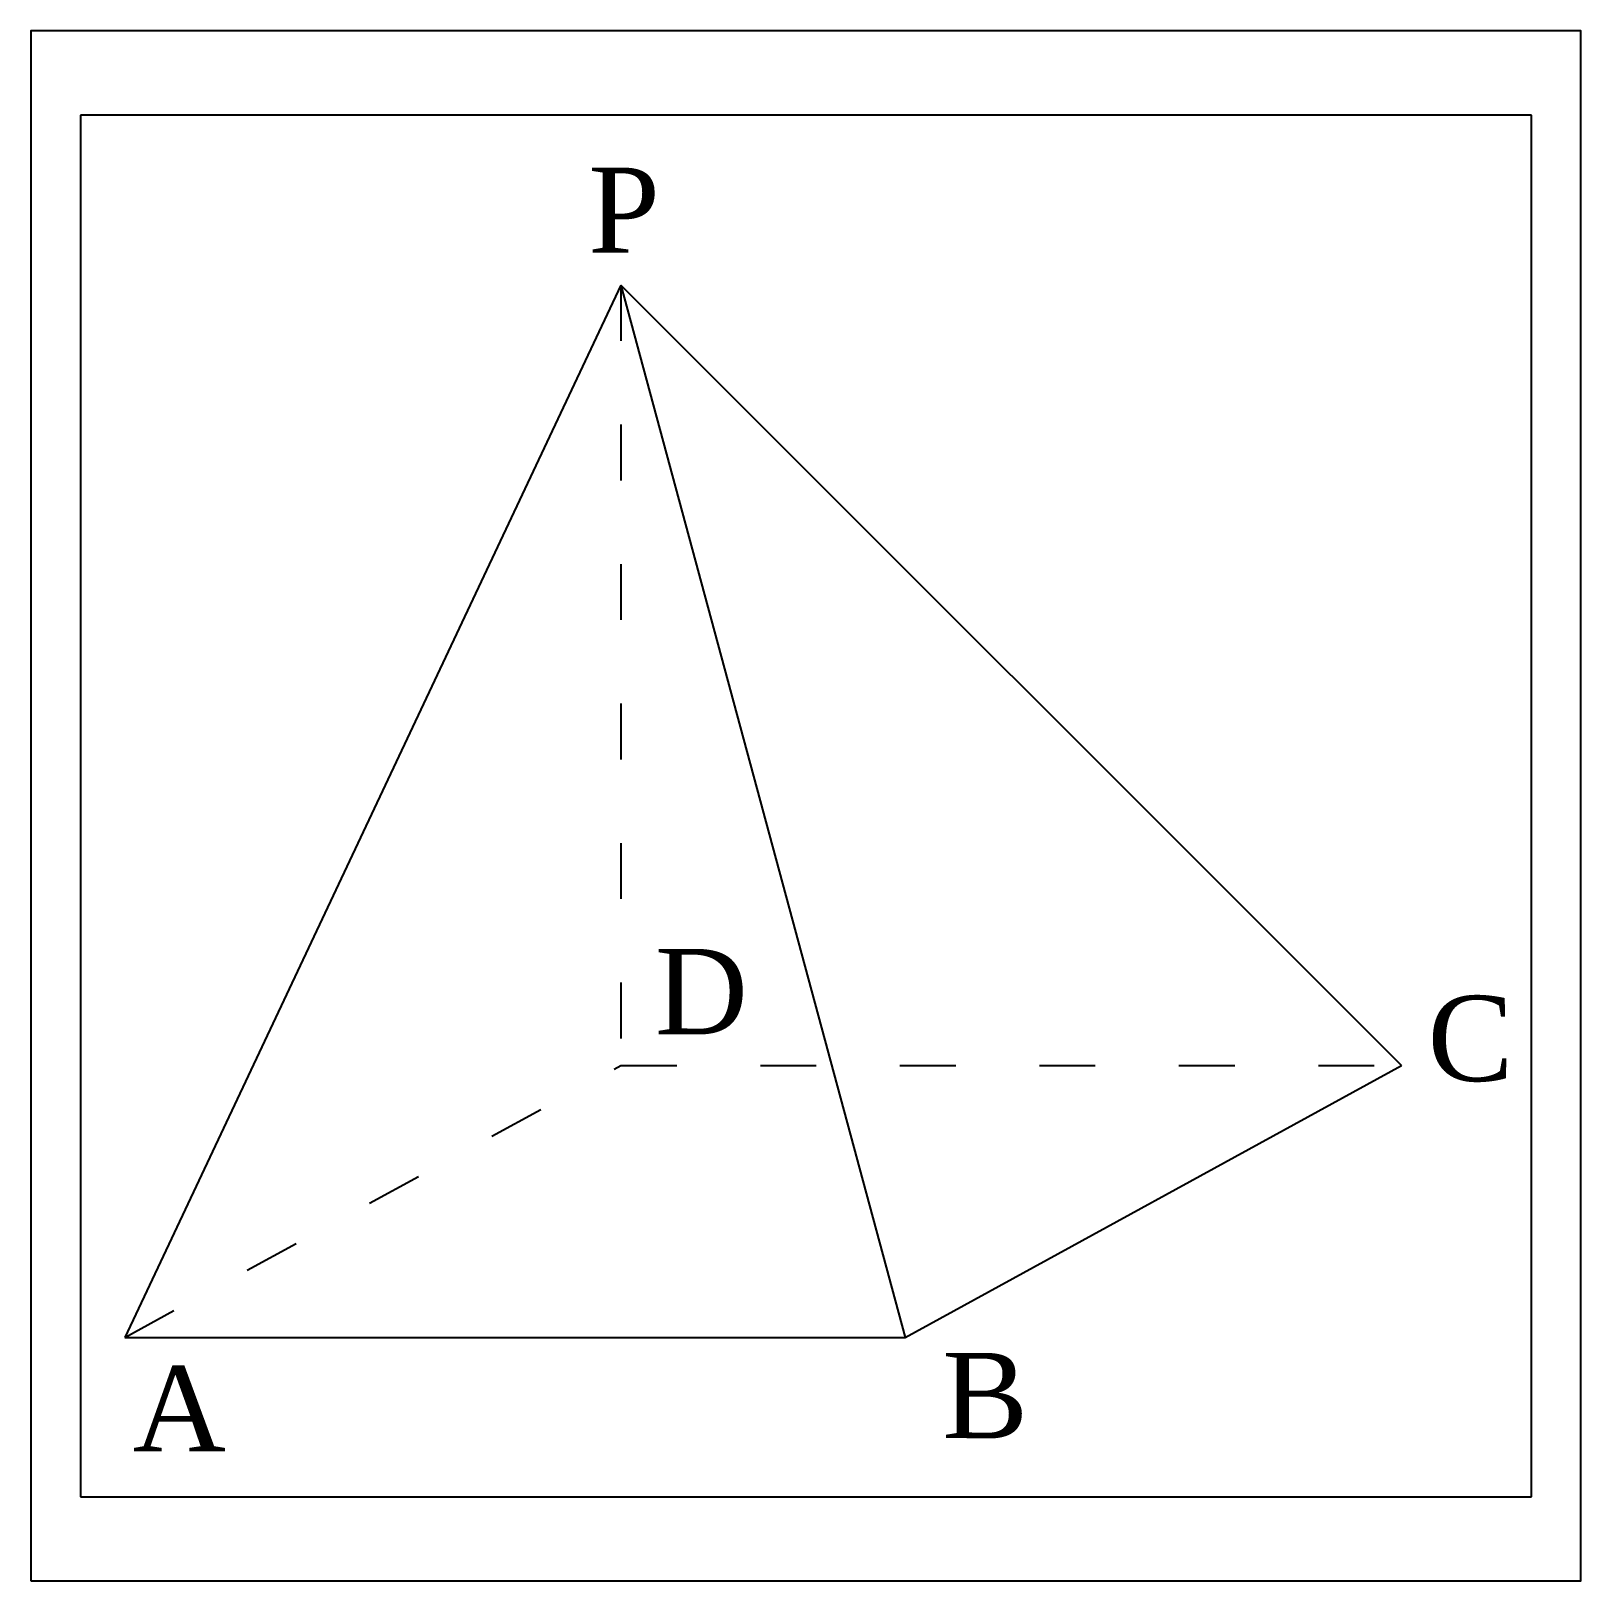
# Model space of a CAD drawing. Header units: millimetres. Extents: x 0 to 1000, y 0 to 1000.
import ezdxf

# ---------------------------------------------------------------- set-up
doc = ezdxf.new("R2010")
doc.units = ezdxf.units.MM
doc.linetypes.add('ACAD_ISO03W100', pattern=[30, 12, -18])
doc.layers.get('0').update_dxf_attribs({"color": 2})
doc.layers.add('1', color=1, linetype='Continuous')
doc.layers.add('3', color=7, linetype='Continuous')

msp = doc.modelspace()

# ---------------------------------------------------------------- linework, layer by layer
at = {"color": 2}
msp.add_lwpolyline([(0, 0), (1000, 0), (1000, 1000), (0, 1000)], close=True, dxfattribs=at)
at = {"layer": '1', "color": 1}
for p, q in [((968.1, 945.6), (31.9, 945.6)), ((31.9, 945.6), (31.9, 54.4)), ((968.1, 54.4), (968.1, 945.6)), ((31.9, 54.4), (968.1, 54.4))]:
    msp.add_line(p, q, dxfattribs=at)
at = {"layer": '3'}
for p, q in [((380.6, 836.1), (60.5, 157.2)), ((380.6, 836.1), (564, 157.2)), ((380.6, 836.1), (884.1, 332.6)), ((564, 157.2), (884.1, 332.6)), ((60.5, 157.2), (564, 157.2))]:
    msp.add_line(p, q, dxfattribs=at)
at = {"layer": '3', "linetype": 'ACAD_ISO03W100', "ltscale": 3}
for p, q in [((380.6, 836.1), (380.6, 332.6)), ((60.5, 157.2), (380.6, 332.6)), ((380.6, 332.6), (884.1, 332.6))]:
    msp.add_line(p, q, dxfattribs=at)

# ---------------------------------------------------------------- texts
at = {"layer": '3', "char_height": 55.007, "attachment_point": 1}
for s, insert, width in [('{\\f@Batang|b0|i0|c0|p18;P}', (359.5, 911.9), 248.861), ('{\\f@Batang|b0|i0|c0|p18;D}', (402.5, 407.8), 248.861), ('{\\f@Batang|b0|i0|c0|p18;C}', (901, 377.6), 57.755), ('{\\f@Batang|b0|i0|c0|p18;B}', (587.9, 147.2), 248.861), ('{\\f@Batang|b0|i0|c0|p18;A}', (65.7, 138.7), 248.861)]:
    msp.add_mtext(s, dxfattribs=dict(at, insert=insert, width=width))

doc.saveas('drawing.dxf')
